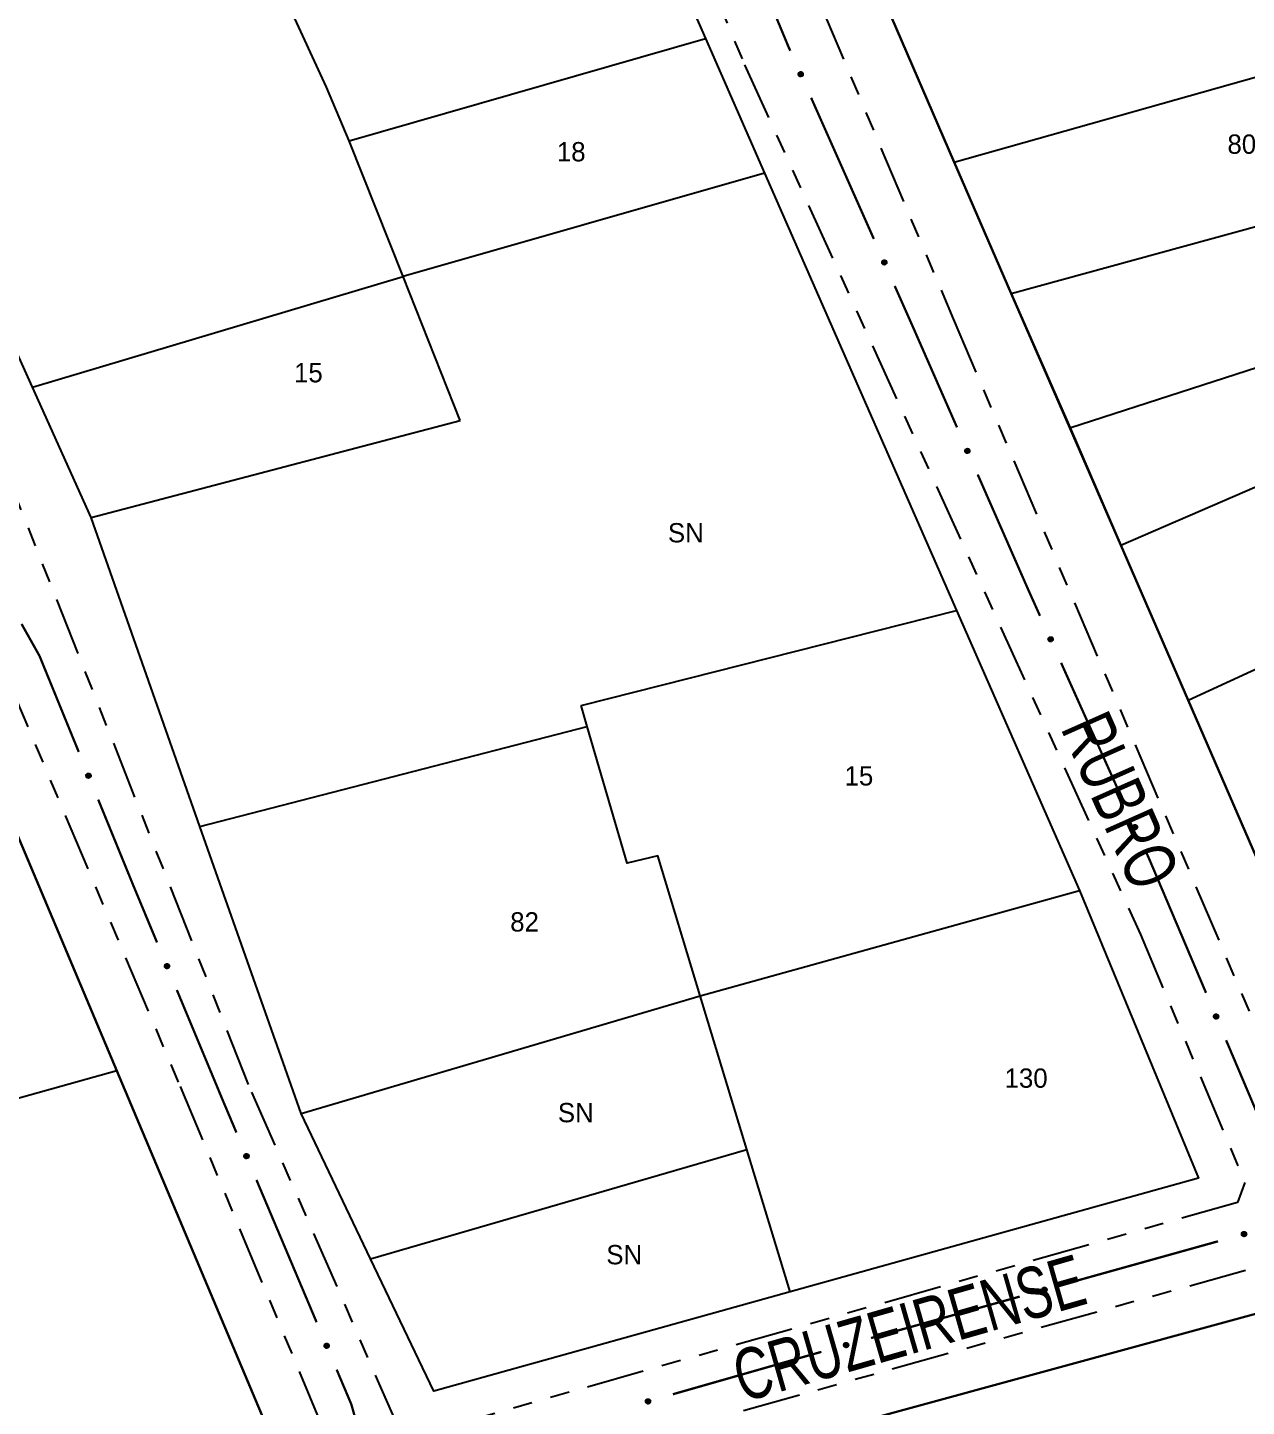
# Model space of a CAD drawing. Extents: x 204614 to 205597, y 4873311 to 4874446.
# Drawn here: x 205042.9 to 205137.6, y 4874059.8 to 4874166.9 of the extents above; entities that cross this region are included whole.
import ezdxf
from ezdxf.enums import TextEntityAlignment as Align

# ---------------------------------------------------------------- set-up
doc = ezdxf.new("R2010")
doc.units = 0
doc.header["$LTSCALE"] = 1.5
doc.header["$MEASUREMENT"] = 0
doc.linetypes.add('TRACO_25', pattern=[8, 3, -1, 1, -1, 1, -1])
for name, color, linetype in [('CD_MALHA_LOTES', 7, 'CONTINUOUS'), ('RU-QUADRA', 210, 'CONTINUOUS'), ('SV-EIXO-RUA-N-PAV', 6, 'CONTINUOUS'), ('SV-RUA-NAO-PAV', 7, 'CONTINUOUS'), ('SV-TXT-RUA-N-PAV', 7, 'CONTINUOUS'), ('Th_NmrPort', 1, 'CONTINUOUS')]:
    doc.layers.add(name, color=color, linetype=linetype)
doc.styles.add('ARIAL', font='ARIAL.SHX')

msp = doc.modelspace()

# ---------------------------------------------------------------- linework, layer by layer
at = {"layer": 'CD_MALHA_LOTES', "linetype": 'Continuous', "flags": 128}
for points in [[(205085.748732, 4874188.368844), (205095.529117, 4874166.016248)], [(205067.854356, 4874158.067489), (205066.095, 4874162.238867), (205057.627632, 4874180.627803)], [(205043.234391, 4874138.93095), (205025.005512, 4874179.406781)], [(205114.874104, 4874156.424157), (205109.544562, 4874168.684069)], [(205067.854356, 4874158.067489), (205095.529117, 4874166.016248)], [(205095.529117, 4874166.016248), (205100.118685, 4874155.570338)], [(205114.874104, 4874156.424157), (205142.763674, 4874164.28116)], [(205072.042142, 4874147.529147), (205067.854356, 4874158.067489)], [(205119.305182, 4874146.231046), (205114.874104, 4874156.424157)], [(205100.118685, 4874155.570338), (205072.042142, 4874147.529147)], [(205100.118685, 4874155.570338), (205115.051323, 4874121.586908)], [(205119.305182, 4874146.231046), (205148.226317, 4874154.154925)], [(205043.234391, 4874138.93095), (205072.042142, 4874147.529147)], [(205076.480879, 4874136.359299), (205072.042142, 4874147.529147)], [(205123.857544, 4874135.773091), (205119.305182, 4874146.231046)], [(205123.857544, 4874135.773091), (205152.223381, 4874144.943295)], [(205047.792016, 4874128.811092), (205043.234391, 4874138.93095)], [(205127.813073, 4874126.659761), (205154.98598, 4874138.420037)], [(205047.792016, 4874128.811092), (205076.480879, 4874136.359299)], [(205127.813073, 4874126.659761), (205123.857544, 4874135.773091)], [(205056.247355, 4874104.827342), (205047.792016, 4874128.811092)], [(205133.047647, 4874114.618311), (205127.813073, 4874126.659761)], [(205133.047647, 4874114.618311), (205159.843254, 4874126.950678)], [(205085.873573, 4874114.225459), (205115.051323, 4874121.586908)], [(205115.051323, 4874121.586908), (205124.607793, 4874099.838463)], [(205197.113749, 4874118.806374), (205206.367005, 4874096.248093), (205147.536111, 4874081.289504), (205133.047647, 4874114.618311)], [(205038.118615, 4874113.48285), (205049.788297, 4874085.844422)], [(205086.351573, 4874112.586601), (205085.873573, 4874114.225459)], [(205056.247355, 4874104.827342), (205086.351573, 4874112.586601)], [(205095.131417, 4874091.663012), (205091.832683, 4874102.534251), (205089.449039, 4874101.966717), (205086.351573, 4874112.586601)], [(205064.10863, 4874082.528664), (205056.247355, 4874104.827342)], [(205095.131417, 4874091.663012), (205124.607793, 4874099.838463)], [(205124.607793, 4874099.838463), (205133.858604, 4874077.505985)], [(205064.10863, 4874082.528664), (205095.131417, 4874091.663012)], [(205098.75086, 4874079.734848), (205095.131417, 4874091.663012)], [(205049.788297, 4874085.844422), (205017.082286, 4874076.706677)], [(205049.788297, 4874085.844422), (205061.485, 4874058.142)], [(205069.515007, 4874071.240624), (205064.10863, 4874082.528664)], [(205069.515007, 4874071.240624), (205098.75086, 4874079.734848)], [(205102.109058, 4874068.666451), (205098.75086, 4874079.734848)], [(205133.858604, 4874077.505985), (205102.109058, 4874068.666451)], [(205102.109058, 4874068.666451), (205074.437755, 4874060.962358), (205069.515007, 4874071.240624)], [(205108.385432, 4874058.815806), (205138.668342, 4874067.073514)]]:
    msp.add_lwpolyline(points, dxfattribs=at)
at = {"layer": 'RU-QUADRA', "linetype": 'Continuous', "flags": 128}
for points in [[(205085.71473, 4874188.353905), (205095.529117, 4874166.016248), (205100.118685, 4874155.570338), (205115.051323, 4874121.586908), (205124.607793, 4874099.838463), (205133.858604, 4874077.505985), (205102.109058, 4874068.666451), (205074.437755, 4874060.962358), (205069.515007, 4874071.240624), (205064.10863, 4874082.528664), (205056.247355, 4874104.827342), (205047.792016, 4874128.811092), (205043.234391, 4874138.93095), (205025.005512, 4874179.406781)], [(205109.544562, 4874168.684069), (205114.874104, 4874156.424157), (205119.305182, 4874146.231046), (205123.87307, 4874135.77984), (205127.813073, 4874126.659761), (205133.047647, 4874114.618311), (205147.536111, 4874081.289504), (205206.367005, 4874096.248093), (205197.113749, 4874118.806374), (205192.78125, 4874129.368464), (205188.289292, 4874140.319297), (205183.426308, 4874152.174642), (205179.133505, 4874162.639959), (205177.179573, 4874162.103541), (205172.911932, 4874172.831809)]]:
    msp.add_lwpolyline(points, dxfattribs=at)
for points in [[(205061.485, 4874058.142), (205049.788297, 4874085.844422), (205038.118615, 4874113.48285), (205005.197114, 4874104.462255), (204993.899375, 4874101.366639), (204971.616954, 4874095.261186), (204959.967824, 4874092.069288), (204923.069778, 4874081.959107), (204938.3032, 4874052.380182), (204949.828617, 4874029.577164), (204951.256573, 4874027.37686), (204952.984492, 4874026.85173), (204983.495705, 4874035.650805), (204994.994018, 4874038.966783), (205006.637683, 4874042.324679)], [(205128.315522, 4873941.534961), (205157.484357, 4873949.460591), (205186.278143, 4873957.284313), (205172.034087, 4873990.131407), (205167.279547, 4874001.095475), (205157.783302, 4874022.994016), (205148.14284, 4874045.225124), (205138.668342, 4874067.073514), (205108.385432, 4874058.815806), (205079.078278, 4874050.824174), (205088.844708, 4874029.146164), (205098.609876, 4874007.470956), (205103.604557, 4873996.384536), (205108.695285, 4873985.084926), (205113.652506, 4873974.081655), (205118.534239, 4873963.245938), (205123.243177, 4873952.793768)]]:
    msp.add_lwpolyline(points, close=True, dxfattribs=at)
at = {"layer": 'SV-EIXO-RUA-N-PAV', "const_width": 0.18}
for points in [[(205097.505083, 4874176.153712), (205101.732717, 4874165.99856)], [(205101.732717, 4874165.99856), (205102.001245, 4874165.353532)], [(205102.001245, 4874165.353532), (205102.123618, 4874165.078192)], [(205103.748172, 4874161.422945), (205108.621834, 4874150.457207)], [(205110.246388, 4874146.801961), (205111.464803, 4874144.060526)], [(205111.464803, 4874144.060526), (205111.580029, 4874143.801267)], [(205111.580029, 4874143.801267), (205115.083891, 4874135.82025)], [(205116.691851, 4874132.157673), (205120.309761, 4874123.916877)], [(205120.309761, 4874123.916877), (205120.618075, 4874123.214607)], [(205120.618075, 4874123.214607), (205121.533341, 4874121.177767)], [(205042.391497, 4874120.547938), (205043.325312, 4874118.887822)], [(205043.325312, 4874118.887822), (205043.784833, 4874118.070897)], [(205043.784833, 4874118.070897), (205046.835109, 4874110.607453)], [(205123.172843, 4874117.529201), (205128.091352, 4874106.583504)], [(205048.348387, 4874106.904753), (205050.996623, 4874100.425027)], [(205129.730854, 4874102.934939), (205130.042363, 4874102.241704)], [(205130.042363, 4874102.241704), (205134.434172, 4874091.895235)], [(205050.996623, 4874100.425027), (205051.061141, 4874100.267164)], [(205051.061141, 4874100.267164), (205052.918626, 4874095.809199)], [(205054.457088, 4874092.116891), (205057.918626, 4874083.809199)], [(205135.997095, 4874088.213214), (205138.341479, 4874082.690184)], [(205057.918626, 4874083.809199), (205058.027819, 4874083.547137)], [(205058.027819, 4874083.547137), (205059.085852, 4874081.045585)], [(205060.644018, 4874077.36155), (205065.318516, 4874066.309442)], [(205123.809522, 4874069.372704), (205135.368868, 4874072.594739)], [(205108.39706, 4874065.076656), (205119.956406, 4874068.298692)], [(205103.702064, 4874063.76798), (205104.543945, 4874064.002644)], [(205093.003657, 4874060.713059), (205103.580882, 4874063.733377)], [(205103.580882, 4874063.733377), (205103.702064, 4874063.76798)], [(205066.876682, 4874062.625407), (205067.655764, 4874060.783389)], [(205067.655764, 4874060.783389), (205068.013391, 4874059.937839)], [(205068.013391, 4874059.937839), (205068.860062, 4874056.974489)]]:
    msp.add_lwpolyline(points, dxfattribs=at)
at = {"layer": 'SV-EIXO-RUA-N-PAV'}
for points in [[(205102.978134, 4874163.426573), (205103.024027, 4874163.409665), (205103.060012, 4874163.385748), (205103.084283, 4874163.357162), (205103.099145, 4874163.326309), (205103.110794, 4874163.293032), (205103.115137, 4874163.256891), (205103.111071, 4874163.21571), (205103.094433, 4874163.169555), (205103.06751, 4874163.134302), (205103.040758, 4874163.109007), (205103.009478, 4874163.091657), (205102.976961, 4874163.080883), (205102.939271, 4874163.077613), (205102.897579, 4874163.082141), (205102.851572, 4874163.099994), (205102.816454, 4874163.123683), (205102.793704, 4874163.15195), (205102.776461, 4874163.183507), (205102.764975, 4874163.217622), (205102.760917, 4874163.253124), (205102.765551, 4874163.295093), (205102.783774, 4874163.340268), (205102.807002, 4874163.375563), (205102.834941, 4874163.398705), (205102.866391, 4874163.414981), (205102.899625, 4874163.427071), (205102.935774, 4874163.432949), (205102.978134, 4874163.426573)], [(205109.47635, 4874148.805589), (205109.522242, 4874148.78868), (205109.558227, 4874148.764764), (205109.582499, 4874148.736177), (205109.59736, 4874148.705324), (205109.60901, 4874148.672047), (205109.613352, 4874148.635906), (205109.609287, 4874148.594726), (205109.592648, 4874148.54857), (205109.565725, 4874148.513317), (205109.538973, 4874148.488022), (205109.507693, 4874148.470673), (205109.475177, 4874148.459898), (205109.437486, 4874148.456628), (205109.395794, 4874148.461156), (205109.349788, 4874148.47901), (205109.31467, 4874148.502699), (205109.291919, 4874148.530965), (205109.274676, 4874148.562522), (205109.263191, 4874148.596637), (205109.259132, 4874148.632139), (205109.263766, 4874148.674108), (205109.28199, 4874148.719283), (205109.305217, 4874148.754579), (205109.333156, 4874148.77772), (205109.364607, 4874148.793996), (205109.397841, 4874148.806086), (205109.433989, 4874148.811964), (205109.47635, 4874148.805589)], [(205115.930907, 4874134.164773), (205115.976723, 4874134.147657), (205116.012599, 4874134.123577), (205116.036741, 4874134.094881), (205116.051462, 4874134.063961), (205116.06296, 4874134.030631), (205116.067139, 4874133.994471), (205116.062887, 4874133.953309), (205116.046039, 4874133.90723), (205116.018957, 4874133.872099), (205115.99209, 4874133.846926), (205115.960732, 4874133.829718), (205115.928167, 4874133.819091), (205115.890462, 4874133.815993), (205115.848791, 4874133.820709), (205115.802866, 4874133.838771), (205115.767856, 4874133.862619), (205115.745233, 4874133.890989), (205115.728134, 4874133.922623), (205115.716803, 4874133.956791), (205115.712906, 4874133.99231), (205115.71773, 4874134.034258), (205115.736158, 4874134.07935), (205115.759545, 4874134.11454), (205115.787589, 4874134.137555), (205115.819113, 4874134.153688), (205115.852402, 4874134.165627), (205115.888576, 4874134.17134), (205115.930907, 4874134.164773)], [(205122.39461, 4874119.52966), (205122.440571, 4874119.51294), (205122.476654, 4874119.489171), (205122.501042, 4874119.460684), (205122.51603, 4874119.429892), (205122.527815, 4874119.396663), (205122.532306, 4874119.36054), (205122.528409, 4874119.319343), (205122.51196, 4874119.27312), (205122.485181, 4874119.237757), (205122.458533, 4874119.212352), (205122.427324, 4874119.194875), (205122.394852, 4874119.183967), (205122.357175, 4874119.180544), (205122.315465, 4874119.1849), (205122.269386, 4874119.202566), (205122.234171, 4874119.226111), (205122.211305, 4874119.254284), (205122.193933, 4874119.28577), (205122.182308, 4874119.319838), (205122.178105, 4874119.355323), (205122.182567, 4874119.397311), (205122.200605, 4874119.44256), (205122.223687, 4874119.47795), (205122.251532, 4874119.501206), (205122.282915, 4874119.517611), (205122.3161, 4874119.529836), (205122.352224, 4874119.535862), (205122.39461, 4874119.52966)], [(205047.63929, 4874108.93075), (205047.68465, 4874108.912461), (205047.719895, 4874108.887468), (205047.743292, 4874108.858161), (205047.757214, 4874108.826872), (205047.767851, 4874108.793258), (205047.771099, 4874108.757002), (205047.76579, 4874108.715963), (205047.747763, 4874108.670332), (205047.719787, 4874108.63591), (205047.692282, 4874108.611435), (205047.660492, 4874108.595039), (205047.627664, 4874108.585253), (205047.589892, 4874108.583125), (205047.548356, 4874108.588911), (205047.50291, 4874108.608148), (205047.468525, 4874108.632888), (205047.446639, 4874108.661829), (205047.430359, 4874108.693893), (205047.41991, 4874108.72834), (205047.416927, 4874108.763948), (205047.422828, 4874108.805758), (205047.442409, 4874108.850361), (205047.466693, 4874108.884938), (205047.495319, 4874108.907225), (205047.527248, 4874108.922542), (205047.560832, 4874108.933621), (205047.597142, 4874108.938403), (205047.63929, 4874108.93075)], [(205128.952621, 4874104.935398), (205128.998582, 4874104.918677), (205129.034665, 4874104.894908), (205129.059053, 4874104.866422), (205129.074041, 4874104.83563), (205129.085826, 4874104.802401), (205129.090317, 4874104.766277), (205129.08642, 4874104.725081), (205129.069971, 4874104.678857), (205129.043192, 4874104.643495), (205129.016544, 4874104.61809), (205128.985335, 4874104.600613), (205128.952863, 4874104.589705), (205128.915186, 4874104.586281), (205128.873476, 4874104.590638), (205128.827397, 4874104.608304), (205128.792182, 4874104.631849), (205128.769316, 4874104.660021), (205128.751944, 4874104.691508), (205128.740319, 4874104.725576), (205128.736116, 4874104.761061), (205128.740578, 4874104.803049), (205128.758616, 4874104.848298), (205128.781698, 4874104.883688), (205128.809543, 4874104.906944), (205128.840926, 4874104.923348), (205128.874111, 4874104.935574), (205128.910235, 4874104.9416), (205128.952621, 4874104.935398)], [(205053.734208, 4874094.138012), (205053.779692, 4874094.120033), (205053.815106, 4874094.09528), (205053.838702, 4874094.066133), (205053.852836, 4874094.03494), (205053.863702, 4874094.001399), (205053.867197, 4874093.965166), (205053.862168, 4874093.924092), (205053.844452, 4874093.878339), (205053.816711, 4874093.843727), (205053.789373, 4874093.819065), (205053.757696, 4874093.802454), (205053.724936, 4874093.792444), (205053.687179, 4874093.790058), (205053.645604, 4874093.795561), (205053.600029, 4874093.814488), (205053.565476, 4874093.838994), (205053.543393, 4874093.867785), (205053.526895, 4874093.899738), (205053.516212, 4874093.934113), (205053.512986, 4874093.9697), (205053.518602, 4874094.011549), (205053.537879, 4874094.056284), (205053.561927, 4874094.091026), (205053.590401, 4874094.113507), (205053.622224, 4874094.129041), (205053.655732, 4874094.140349), (205053.692009, 4874094.145378), (205053.734208, 4874094.138012)], [(205135.260823, 4874090.229495), (205135.306425, 4874090.211818), (205135.342003, 4874090.1873), (205135.365791, 4874090.15831), (205135.380133, 4874090.127212), (205135.391221, 4874090.093744), (205135.394956, 4874090.057535), (205135.390199, 4874090.016428), (205135.372788, 4874089.970559), (205135.345277, 4874089.935763), (205135.318103, 4874089.910921), (205135.286536, 4874089.8941), (205135.253843, 4874089.883872), (205135.216103, 4874089.881237), (205135.174493, 4874089.886464), (205135.128793, 4874089.905088), (205135.094078, 4874089.929364), (205135.071805, 4874089.958008), (205135.055095, 4874089.98985), (205135.044184, 4874090.024154), (205135.040723, 4874090.059719), (205135.046061, 4874090.101604), (205135.065041, 4874090.146467), (205135.088858, 4874090.181367), (205135.117182, 4874090.204036), (205135.148901, 4874090.219781), (205135.182334, 4874090.231311), (205135.218576, 4874090.236581), (205135.260823, 4874090.229495)], [(205059.910351, 4874079.378779), (205059.95593, 4874079.361043), (205059.991476, 4874079.33648), (205060.015227, 4874079.307459), (205060.029528, 4874079.276342), (205060.040573, 4874079.24286), (205060.044261, 4874079.206646), (205060.039452, 4874079.165546), (205060.021981, 4874079.119699), (205059.994425, 4874079.084939), (205059.967219, 4874079.060132), (205059.935631, 4874079.043351), (205059.902925, 4874079.033166), (205059.865181, 4874079.030579), (205059.823578, 4874079.03586), (205059.777902, 4874079.054543), (205059.743218, 4874079.078864), (205059.720982, 4874079.107537), (205059.704313, 4874079.139401), (205059.693447, 4874079.173718), (205059.690031, 4874079.209288), (205059.695424, 4874079.251166), (205059.714462, 4874079.296004), (205059.738323, 4874079.330873), (205059.766677, 4874079.353506), (205059.798416, 4874079.36921), (205059.831864, 4874079.380697), (205059.868113, 4874079.38592), (205059.910351, 4874079.378779)], [(205137.228417, 4874073.232123), (205137.25322, 4874073.274276), (205137.283156, 4874073.305433), (205137.315604, 4874073.324233), (205137.348608, 4874073.333369), (205137.383427, 4874073.338913), (205137.419764, 4874073.336757), (205137.459565, 4874073.325431), (205137.502024, 4874073.300847), (205137.531926, 4874073.268083), (205137.552059, 4874073.237257), (205137.563567, 4874073.20339), (205137.568386, 4874073.169476), (205137.564898, 4874073.131805), (205137.553027, 4874073.091583), (205137.527274, 4874073.049486), (205137.497716, 4874073.019142), (205137.465853, 4874073.001783), (205137.431732, 4874072.990429), (205137.396118, 4874072.985195), (205137.36046, 4874072.987516), (205137.319985, 4874072.999542), (205137.278772, 4874073.025511), (205137.248171, 4874073.054646), (205137.230369, 4874073.086257), (205137.219947, 4874073.120101), (205137.213962, 4874073.154955), (205137.214608, 4874073.191573), (205137.228417, 4874073.232123)], [(205121.715003, 4874068.903157), (205121.738424, 4874068.946093), (205121.767334, 4874068.978204), (205121.799155, 4874068.998047), (205121.831846, 4874069.008249), (205121.866466, 4874069.01492), (205121.902854, 4874069.013944), (205121.943001, 4874069.003916), (205121.986236, 4874068.980723), (205122.017185, 4874068.948946), (205122.038307, 4874068.91879), (205122.050909, 4874068.885314), (205122.056825, 4874068.851574), (205122.054562, 4874068.813809), (205122.044002, 4874068.773223), (205122.019628, 4874068.730313), (205121.99107, 4874068.699026), (205121.959788, 4874068.680642), (205121.926053, 4874068.668187), (205121.890627, 4874068.6618), (205121.854913, 4874068.662964), (205121.814069, 4874068.67367), (205121.772035, 4874068.698288), (205121.740505, 4874068.726415), (205121.721686, 4874068.757431), (205121.710172, 4874068.790919), (205121.703059, 4874068.825561), (205121.702517, 4874068.86218), (205121.715003, 4874068.903157)], [(205066.143014, 4874064.642637), (205066.188593, 4874064.624901), (205066.22414, 4874064.600337), (205066.247891, 4874064.571317), (205066.262192, 4874064.5402), (205066.273237, 4874064.506717), (205066.276925, 4874064.470503), (205066.272115, 4874064.429403), (205066.254645, 4874064.383556), (205066.227088, 4874064.348796), (205066.199883, 4874064.323989), (205066.168294, 4874064.307208), (205066.135588, 4874064.297024), (205066.097845, 4874064.294436), (205066.056241, 4874064.299717), (205066.010565, 4874064.318401), (205065.975882, 4874064.342721), (205065.953646, 4874064.371394), (205065.936977, 4874064.403258), (205065.92611, 4874064.437576), (205065.922695, 4874064.473145), (205065.928088, 4874064.515023), (205065.947125, 4874064.559861), (205065.970987, 4874064.594731), (205065.99934, 4874064.617363), (205066.03108, 4874064.633068), (205066.064527, 4874064.644554), (205066.100776, 4874064.649777), (205066.143014, 4874064.642637)], [(205106.302541, 4874064.60711), (205106.325963, 4874064.650045), (205106.354872, 4874064.682157), (205106.386693, 4874064.701999), (205106.419384, 4874064.712202), (205106.454004, 4874064.718872), (205106.490392, 4874064.717897), (205106.530539, 4874064.707868), (205106.573774, 4874064.684675), (205106.604723, 4874064.652898), (205106.625846, 4874064.622742), (205106.638447, 4874064.589266), (205106.644363, 4874064.555526), (205106.6421, 4874064.517762), (205106.63154, 4874064.477176), (205106.607166, 4874064.434266), (205106.578608, 4874064.402979), (205106.547326, 4874064.384594), (205106.513591, 4874064.372139), (205106.478165, 4874064.365753), (205106.442451, 4874064.366916), (205106.401607, 4874064.377622), (205106.359573, 4874064.40224), (205106.328043, 4874064.430367), (205106.309224, 4874064.461383), (205106.29771, 4874064.494871), (205106.290597, 4874064.529514), (205106.290055, 4874064.566133), (205106.302541, 4874064.60711)], [(205090.912141, 4874060.230309), (205090.935292, 4874060.273392), (205090.963998, 4874060.305685), (205090.995693, 4874060.325728), (205091.028319, 4874060.336136), (205091.062897, 4874060.343025), (205091.09929, 4874060.342279), (205091.1395, 4874060.332504), (205091.18288, 4874060.309584), (205091.214029, 4874060.278003), (205091.235341, 4874060.247981), (205091.248153, 4874060.214585), (205091.254283, 4874060.180883), (205091.252258, 4874060.143105), (205091.241954, 4874060.102453), (205091.217851, 4874060.05939), (205091.189491, 4874060.027924), (205091.158325, 4874060.009342), (205091.12467, 4874059.996675), (205091.089285, 4874059.990065), (205091.053564, 4874059.991003), (205091.012653, 4874060.001451), (205090.970465, 4874060.025803), (205090.938758, 4874060.053731), (205090.919744, 4874060.084628), (205090.908019, 4874060.118042), (205090.900687, 4874060.152639), (205090.899914, 4874060.189254), (205090.912141, 4874060.230309)]]:
    msp.add_lwpolyline(points, close=True, dxfattribs=at)
for points in [[(205102.760917, 4874163.253124), (205102.851572, 4874163.099994)], [(205102.764975, 4874163.217622), (205102.816454, 4874163.123683)], [(205102.76529, 4874163.231665), (205102.83096, 4874163.117503)], [(205102.765551, 4874163.295093), (205102.897579, 4874163.082141)], [(205102.767645, 4874163.270043), (205102.871, 4874163.097968)], [(205102.77762, 4874163.314793), (205102.916721, 4874163.082451)], [(205102.783774, 4874163.340268), (205102.939271, 4874163.077613)], [(205102.795354, 4874163.355526), (205102.955236, 4874163.083144)], [(205102.807002, 4874163.375563), (205102.976961, 4874163.080883)], [(205102.821678, 4874163.383651), (205102.991536, 4874163.088824)], [(205102.834941, 4874163.398705), (205103.009478, 4874163.091657)], [(205102.851327, 4874163.404294), (205103.022016, 4874163.100878)], [(205102.866391, 4874163.414981), (205103.040758, 4874163.109007)], [(205102.885548, 4874163.41801), (205103.053743, 4874163.126924)], [(205102.899625, 4874163.427071), (205103.06751, 4874163.134302)], [(205102.919492, 4874163.42563), (205103.079512, 4874163.156296)], [(205102.935774, 4874163.432949), (205103.094433, 4874163.169555)], [(205102.955652, 4874163.428262), (205103.099602, 4874163.195089)], [(205102.978134, 4874163.426573), (205103.111071, 4874163.21571)], [(205103.002758, 4874163.416347), (205103.109716, 4874163.242888)], [(205103.024027, 4874163.409665), (205103.115137, 4874163.256891)], [(205103.044599, 4874163.39612), (205103.108469, 4874163.28265)], [(205103.060012, 4874163.385748), (205103.110794, 4874163.293032)], [(205109.259132, 4874148.632139), (205109.349788, 4874148.47901)], [(205109.263191, 4874148.596637), (205109.31467, 4874148.502699)], [(205109.263505, 4874148.61068), (205109.329176, 4874148.496518)], [(205109.263766, 4874148.674108), (205109.395794, 4874148.461156)], [(205109.26586, 4874148.649058), (205109.369216, 4874148.476983)], [(205109.275836, 4874148.693808), (205109.414936, 4874148.461466)], [(205109.28199, 4874148.719283), (205109.437486, 4874148.456628)], [(205109.29357, 4874148.734541), (205109.453452, 4874148.462159)], [(205109.305217, 4874148.754579), (205109.475177, 4874148.459898)], [(205109.319893, 4874148.762666), (205109.489751, 4874148.467839)], [(205109.333156, 4874148.77772), (205109.507693, 4874148.470673)], [(205109.349542, 4874148.783309), (205109.520231, 4874148.479893)], [(205109.364607, 4874148.793996), (205109.538973, 4874148.488022)], [(205109.383763, 4874148.797025), (205109.551958, 4874148.50594)], [(205109.397841, 4874148.806086), (205109.565725, 4874148.513317)], [(205109.417707, 4874148.804645), (205109.577728, 4874148.535311)], [(205109.433989, 4874148.811964), (205109.592648, 4874148.54857)], [(205109.453868, 4874148.807278), (205109.597817, 4874148.574104)], [(205109.47635, 4874148.805589), (205109.609287, 4874148.594726)], [(205109.500973, 4874148.795363), (205109.607931, 4874148.621903)], [(205109.522242, 4874148.78868), (205109.613352, 4874148.635906)], [(205109.542814, 4874148.775135), (205109.606684, 4874148.661666)], [(205109.558227, 4874148.764764), (205109.60901, 4874148.672047)], [(205115.712906, 4874133.99231), (205115.802866, 4874133.838771)], [(205115.716803, 4874133.956791), (205115.767856, 4874133.862619)], [(205115.717181, 4874133.970832), (205115.782333, 4874133.856373)], [(205115.71773, 4874134.034258), (205115.848791, 4874133.820709)], [(205115.71971, 4874134.009198), (205115.822284, 4874133.836657)], [(205115.729888, 4874134.053903), (205115.867934, 4874133.820933)], [(205115.736158, 4874134.07935), (205115.890462, 4874133.815993)], [(205115.747807, 4874134.094555), (205115.906452, 4874133.821451)], [(205115.759545, 4874134.11454), (205115.928167, 4874133.819091)], [(205115.774258, 4874134.12256), (205115.942777, 4874133.826966)], [(205115.787589, 4874134.137555), (205115.960732, 4874133.829718)], [(205115.804, 4874134.143069), (205115.973311, 4874133.838882)], [(205115.819113, 4874134.153688), (205115.99209, 4874133.846926)], [(205115.838283, 4874134.15663), (205116.005156, 4874133.864784)], [(205115.852402, 4874134.165627), (205116.018957, 4874133.872099)], [(205115.872261, 4874134.164096), (205116.031059, 4874133.894039)], [(205115.888576, 4874134.17134), (205116.046039, 4874133.90723)], [(205115.908433, 4874134.166564), (205116.051324, 4874133.93274)], [(205115.930907, 4874134.164773), (205116.062887, 4874133.953309)], [(205115.955484, 4874134.154436), (205116.061654, 4874133.980492)], [(205115.976723, 4874134.147657), (205116.067139, 4874133.994471)], [(205115.997233, 4874134.134018), (205116.060588, 4874134.02026)], [(205116.012599, 4874134.123577), (205116.06296, 4874134.030631)], [(205122.178105, 4874119.355323), (205122.269386, 4874119.202566)], [(205122.182308, 4874119.319838), (205122.234171, 4874119.226111)], [(205122.182565, 4874119.333882), (205122.248703, 4874119.21999)], [(205122.182567, 4874119.397311), (205122.315465, 4874119.1849)], [(205122.184763, 4874119.372269), (205122.288822, 4874119.200619)], [(205122.194555, 4874119.41706), (205122.334605, 4874119.185289)], [(205122.200605, 4874119.44256), (205122.357175, 4874119.180544)], [(205122.212122, 4874119.457865), (205122.373118, 4874119.18614)], [(205122.223687, 4874119.47795), (205122.394852, 4874119.183967)], [(205122.238331, 4874119.486097), (205122.409394, 4874119.191969)], [(205122.251532, 4874119.501206), (205122.427324, 4874119.194875)], [(205122.267895, 4874119.506862), (205122.439824, 4874119.204147)], [(205122.282915, 4874119.517611), (205122.458533, 4874119.212352)], [(205122.302059, 4874119.520718), (205122.471445, 4874119.230323)], [(205122.3161, 4874119.529836), (205122.485181, 4874119.237757)], [(205122.335972, 4874119.528477), (205122.497094, 4874119.2598)], [(205122.352224, 4874119.535862), (205122.51196, 4874119.27312)], [(205122.372121, 4874119.531257), (205122.517024, 4874119.298675)], [(205122.39461, 4874119.52966), (205122.528409, 4874119.319343)], [(205122.419275, 4874119.519535), (205122.526942, 4874119.346514)], [(205122.440571, 4874119.51294), (205122.532306, 4874119.36054)], [(205122.461199, 4874119.499479), (205122.525532, 4874119.386272)], [(205122.476654, 4874119.489171), (205122.527815, 4874119.396663)], [(205047.466693, 4874108.884938), (205047.627664, 4874108.585253)], [(205047.481607, 4874108.892578), (205047.642472, 4874108.59275)], [(205047.495319, 4874108.907225), (205047.660492, 4874108.595039)], [(205047.511867, 4874108.912315), (205047.673303, 4874108.603876)], [(205047.527248, 4874108.922542), (205047.692282, 4874108.611435)], [(205047.546487, 4874108.92499), (205047.705803, 4874108.628952)], [(205047.560832, 4874108.933621), (205047.719787, 4874108.63591)], [(205047.580646, 4874108.93158), (205047.732449, 4874108.657531)], [(205047.597142, 4874108.938403), (205047.747763, 4874108.670332)], [(205047.616869, 4874108.933118), (205047.753702, 4874108.695698)], [(205047.63929, 4874108.93075), (205047.76579, 4874108.715963)], [(205047.663593, 4874108.919784), (205047.765257, 4874108.743169)], [(205047.68465, 4874108.912461), (205047.771099, 4874108.757002)], [(205047.704803, 4874108.8983), (205047.765213, 4874108.782952)], [(205047.719895, 4874108.887468), (205047.767851, 4874108.793258)], [(205047.416927, 4874108.763948), (205047.50291, 4874108.608148)], [(205047.41991, 4874108.72834), (205047.468525, 4874108.632888)], [(205047.420649, 4874108.742367), (205047.482837, 4874108.626272)], [(205047.422828, 4874108.805758), (205047.548356, 4874108.588911)], [(205047.424163, 4874108.780656), (205047.522268, 4874108.605535)], [(205047.435487, 4874108.825084), (205047.567498, 4874108.588642)], [(205047.442409, 4874108.850361), (205047.589892, 4874108.583125)], [(205047.454445, 4874108.865262), (205047.606018, 4874108.58817)], [(205128.736116, 4874104.761061), (205128.827397, 4874104.608304)], [(205128.740319, 4874104.725576), (205128.792182, 4874104.631849)], [(205128.740576, 4874104.73962), (205128.806714, 4874104.625728)], [(205128.740578, 4874104.803049), (205128.873476, 4874104.590638)], [(205128.742774, 4874104.778007), (205128.846833, 4874104.606357)], [(205128.752566, 4874104.822798), (205128.892616, 4874104.591027)], [(205128.758616, 4874104.848298), (205128.915186, 4874104.586281)], [(205128.770133, 4874104.863602), (205128.931129, 4874104.591877)], [(205128.781698, 4874104.883688), (205128.952863, 4874104.589705)], [(205128.796342, 4874104.891835), (205128.967405, 4874104.597706)], [(205128.809543, 4874104.906944), (205128.985335, 4874104.600613)], [(205128.825906, 4874104.912599), (205128.997835, 4874104.609884)], [(205128.840926, 4874104.923348), (205129.016544, 4874104.61809)], [(205128.86007, 4874104.926456), (205129.029456, 4874104.636061)], [(205128.874111, 4874104.935574), (205129.043192, 4874104.643495)], [(205128.893983, 4874104.934214), (205129.055105, 4874104.665538)], [(205128.910235, 4874104.9416), (205129.069971, 4874104.678857)], [(205128.930132, 4874104.936995), (205129.075035, 4874104.704413)], [(205128.952621, 4874104.935398), (205129.08642, 4874104.725081)], [(205128.977286, 4874104.925273), (205129.084953, 4874104.752252)], [(205128.998582, 4874104.918677), (205129.090317, 4874104.766277)], [(205129.01921, 4874104.905216), (205129.083543, 4874104.792009)], [(205129.034665, 4874104.894908), (205129.085826, 4874104.802401)], [(205053.512986, 4874093.9697), (205053.600029, 4874093.814488)], [(205053.516212, 4874093.934113), (205053.565476, 4874093.838994)], [(205053.516855, 4874093.948145), (205053.579833, 4874093.832475)], [(205053.518602, 4874094.011549), (205053.645604, 4874093.795561)], [(205053.520109, 4874093.986456), (205053.619404, 4874093.812007)], [(205053.53113, 4874094.030961), (205053.664748, 4874093.795423)], [(205053.537879, 4874094.056284), (205053.687179, 4874093.790058)], [(205053.549813, 4874094.071267), (205053.70327, 4874093.795213)], [(205053.561927, 4874094.091026), (205053.724936, 4874093.792444)], [(205053.576789, 4874094.098767), (205053.739692, 4874093.800042)], [(205053.590401, 4874094.113507), (205053.757696, 4874093.802454)], [(205053.606913, 4874094.11871), (205053.770446, 4874093.811378)], [(205053.622224, 4874094.129041), (205053.789373, 4874093.819065)], [(205053.641446, 4874094.13162), (205053.802775, 4874093.836674)], [(205053.655732, 4874094.140349), (205053.816711, 4874093.843727)], [(205053.675559, 4874094.138443), (205053.829226, 4874093.865434)], [(205053.692009, 4874094.145378), (205053.844452, 4874093.878339)], [(205053.711772, 4874094.140227), (205053.850218, 4874093.903745)], [(205053.734208, 4874094.138012), (205053.862168, 4874093.924092)], [(205053.758585, 4874094.127212), (205053.861449, 4874093.951294)], [(205053.779692, 4874094.120033), (205053.867197, 4874093.965166)], [(205053.799941, 4874094.106009), (205053.861134, 4874093.991075)], [(205053.815106, 4874094.09528), (205053.863702, 4874094.001399)], [(205135.040723, 4874090.059719), (205135.128793, 4874089.905088)], [(205135.044184, 4874090.024154), (205135.094078, 4874089.929364)], [(205135.044734, 4874090.03819), (205135.108478, 4874089.922941)], [(205135.046061, 4874090.101604), (205135.174493, 4874089.886464)], [(205135.047734, 4874090.076522), (205135.148184, 4874089.902736)], [(205135.05846, 4874090.121099), (205135.193637, 4874089.886453)], [(205135.065041, 4874090.146467), (205135.216103, 4874089.881237)], [(205135.076875, 4874090.161528), (205135.23216, 4874089.886498)], [(205135.088858, 4874090.181367), (205135.253843, 4874089.883872)], [(205135.103668, 4874090.189206), (205135.268549, 4874089.891568)], [(205135.117182, 4874090.204036), (205135.286536, 4874089.8941)], [(205135.133659, 4874090.209349), (205135.299227, 4874089.903108)], [(205135.148901, 4874090.219781), (205135.318103, 4874089.910921)], [(205135.168106, 4874090.222488), (205135.331387, 4874089.928618)], [(205135.182334, 4874090.231311), (205135.345277, 4874089.935763)], [(205135.202173, 4874090.229537), (205135.357647, 4874089.957553)], [(205135.218576, 4874090.236581), (205135.372788, 4874089.970559)], [(205135.238373, 4874090.231561), (205135.378385, 4874089.996003)], [(205135.260823, 4874090.229495), (205135.390199, 4874090.016428)], [(205135.285271, 4874090.218857), (205135.3893, 4874090.043625)], [(205135.306425, 4874090.211818), (205135.394956, 4874090.057535)], [(205135.326767, 4874090.197929), (205135.388721, 4874090.083403)], [(205135.342003, 4874090.1873), (205135.391221, 4874090.093744)], [(205059.690031, 4874079.209288), (205059.777902, 4874079.054543)], [(205059.693447, 4874079.173718), (205059.743218, 4874079.078864)], [(205059.694015, 4874079.187753), (205059.75761, 4874079.072422)], [(205059.695424, 4874079.251166), (205059.823578, 4874079.03586)], [(205059.697064, 4874079.226082), (205059.79729, 4874079.052166)], [(205059.707847, 4874079.270645), (205059.842722, 4874079.035824)], [(205059.714462, 4874079.296004), (205059.865181, 4874079.030579)], [(205059.726315, 4874079.31105), (205059.881244, 4874079.03582)], [(205059.738323, 4874079.330873), (205059.902925, 4874079.033166)], [(205059.753143, 4874079.338694), (205059.91764, 4874079.040843)], [(205059.766677, 4874079.353506), (205059.935631, 4874079.043351)], [(205059.783161, 4874079.358797), (205059.948333, 4874079.052343)], [(205059.798416, 4874079.36921), (205059.967219, 4874079.060132)], [(205059.817624, 4874079.371892), (205059.980526, 4874079.077812)], [(205059.831864, 4874079.380697), (205059.994425, 4874079.084939)], [(205059.851701, 4874079.378897), (205060.006823, 4874079.106712)], [(205059.868113, 4874079.38592), (205060.021981, 4874079.119699)], [(205059.887903, 4874079.380875), (205060.027611, 4874079.145136)], [(205059.910351, 4874079.378779), (205060.039452, 4874079.165546)], [(205059.934785, 4874079.36811), (205060.038588, 4874079.192743)], [(205059.95593, 4874079.361043), (205060.044261, 4874079.206646)], [(205059.976253, 4874079.347128), (205060.03806, 4874079.232522)], [(205059.991476, 4874079.33648), (205060.040573, 4874079.24286)], [(205137.213962, 4874073.154955), (205137.531926, 4874073.268083)], [(205137.214608, 4874073.191573), (205137.502024, 4874073.300847)], [(205137.218914, 4874073.174248), (205137.512417, 4874073.283806)], [(205137.219947, 4874073.120101), (205137.552059, 4874073.237257)], [(205137.220374, 4874073.13949), (205137.536737, 4874073.253223)], [(205137.222756, 4874073.2103), (205137.477817, 4874073.310476)], [(205137.227784, 4874073.103375), (205137.556724, 4874073.217368)], [(205137.228417, 4874073.232123), (205137.459565, 4874073.325431)], [(205137.230369, 4874073.086257), (205137.563567, 4874073.20339)], [(205137.242824, 4874073.070527), (205137.563163, 4874073.18523)], [(205137.24286, 4874073.254535), (205137.43258, 4874073.328931)], [(205137.248171, 4874073.054646), (205137.568386, 4874073.169476)], [(205137.25322, 4874073.274276), (205137.419764, 4874073.336757)], [(205137.265818, 4874073.03962), (205137.562296, 4874073.1485)], [(205137.270208, 4874073.292111), (205137.393229, 4874073.334777)], [(205137.278772, 4874073.025511), (205137.564898, 4874073.131805)], [(205137.283156, 4874073.305433), (205137.383427, 4874073.338913)], [(205137.302746, 4874073.014923), (205137.556126, 4874073.110475)], [(205137.319985, 4874072.999542), (205137.553027, 4874073.091583)], [(205137.345008, 4874072.997147), (205137.532724, 4874073.068244)], [(205137.36046, 4874072.987516), (205137.527274, 4874073.049486)], [(205137.382354, 4874072.988002), (205137.506378, 4874073.032318)], [(205137.396118, 4874072.985195), (205137.497716, 4874073.019142)], [(205121.702517, 4874068.86218), (205121.986236, 4874068.980723)], [(205121.703059, 4874068.825561), (205122.017185, 4874068.948946)], [(205121.707382, 4874068.845004), (205121.997177, 4874068.964028)], [(205121.709969, 4874068.810312), (205122.022475, 4874068.93425)], [(205121.710052, 4874068.881162), (205121.961729, 4874068.989561)], [(205121.710172, 4874068.790919), (205122.038307, 4874068.91879)], [(205121.715003, 4874068.903157), (205121.943001, 4874069.003916)], [(205121.718547, 4874068.774457), (205122.043616, 4874068.899063)], [(205121.721686, 4874068.757431), (205122.050909, 4874068.885314)], [(205121.728711, 4874068.926026), (205121.915917, 4874069.006539)], [(205121.734645, 4874068.742114), (205122.051094, 4874068.86715)], [(205121.738424, 4874068.946093), (205121.902854, 4874069.013944)], [(205121.740505, 4874068.726415), (205122.056825, 4874068.851574)], [(205121.754825, 4874068.964469), (205121.876397, 4874069.011105)], [(205121.75863, 4874068.711969), (205122.051419, 4874068.830411)], [(205121.767334, 4874068.978204), (205121.866466, 4874069.01492)], [(205121.772035, 4874068.698288), (205122.054562, 4874068.813809)], [(205121.79634, 4874068.688483), (205122.046487, 4874068.792206)], [(205121.814069, 4874068.67367), (205122.044002, 4874068.773223)], [(205121.839157, 4874068.672087), (205122.024466, 4874068.749238)], [(205121.854913, 4874068.662964), (205122.019628, 4874068.730313)], [(205121.87678, 4874068.664159), (205121.9993, 4874068.712476)], [(205121.890627, 4874068.6618), (205121.99107, 4874068.699026)], [(205065.922695, 4874064.473145), (205066.010565, 4874064.318401)], [(205065.92611, 4874064.437576), (205065.975882, 4874064.342721)], [(205065.926679, 4874064.451611), (205065.990274, 4874064.336279)], [(205065.928088, 4874064.515023), (205066.056241, 4874064.299717)], [(205065.929728, 4874064.489939), (205066.029954, 4874064.316023)], [(205065.940511, 4874064.534502), (205066.075386, 4874064.299681)], [(205065.947125, 4874064.559861), (205066.097845, 4874064.294436)], [(205065.958979, 4874064.574907), (205066.113908, 4874064.299677)], [(205065.970987, 4874064.594731), (205066.135588, 4874064.297024)], [(205065.985807, 4874064.602551), (205066.150304, 4874064.3047)], [(205065.99934, 4874064.617363), (205066.168294, 4874064.307208)], [(205066.015825, 4874064.622655), (205066.180997, 4874064.3162)], [(205066.03108, 4874064.633068), (205066.199883, 4874064.323989)], [(205066.050288, 4874064.635749), (205066.21319, 4874064.341669)], [(205066.064527, 4874064.644554), (205066.227088, 4874064.348796)], [(205066.084364, 4874064.642754), (205066.239487, 4874064.37057)], [(205066.100776, 4874064.649777), (205066.254645, 4874064.383556)], [(205066.120566, 4874064.644732), (205066.260274, 4874064.408993)], [(205066.143014, 4874064.642637), (205066.272115, 4874064.429403)], [(205066.167449, 4874064.631967), (205066.271251, 4874064.456601)], [(205066.188593, 4874064.624901), (205066.276925, 4874064.470503)], [(205066.208917, 4874064.610986), (205066.270724, 4874064.496379)], [(205066.22414, 4874064.600337), (205066.273237, 4874064.506717)], [(205106.290055, 4874064.566133), (205106.573774, 4874064.684675)], [(205106.290597, 4874064.529514), (205106.604723, 4874064.652898)], [(205106.29492, 4874064.548957), (205106.584715, 4874064.66798)], [(205106.297508, 4874064.514265), (205106.610014, 4874064.638202)], [(205106.297591, 4874064.585115), (205106.549267, 4874064.693513)], [(205106.29771, 4874064.494871), (205106.625846, 4874064.622742)], [(205106.302541, 4874064.60711), (205106.530539, 4874064.707868)], [(205106.306086, 4874064.478409), (205106.631154, 4874064.603015)], [(205106.309224, 4874064.461383), (205106.638447, 4874064.589266)], [(205106.316249, 4874064.629979), (205106.503455, 4874064.710491)], [(205106.322183, 4874064.446066), (205106.638633, 4874064.571103)], [(205106.325963, 4874064.650045), (205106.490392, 4874064.717897)], [(205106.328043, 4874064.430367), (205106.644363, 4874064.555526)], [(205106.342364, 4874064.668422), (205106.463936, 4874064.715057)], [(205106.346168, 4874064.415922), (205106.638958, 4874064.534363)], [(205106.354872, 4874064.682157), (205106.454004, 4874064.718872)], [(205106.359573, 4874064.40224), (205106.6421, 4874064.517762)], [(205106.383878, 4874064.392436), (205106.634025, 4874064.496158)], [(205106.401607, 4874064.377622), (205106.63154, 4874064.477176)], [(205106.426695, 4874064.37604), (205106.612005, 4874064.453191)], [(205106.442451, 4874064.366916), (205106.607166, 4874064.434266)], [(205106.464318, 4874064.368112), (205106.586838, 4874064.416428)], [(205106.478165, 4874064.365753), (205106.578608, 4874064.402979)], [(205090.899914, 4874060.189254), (205091.18288, 4874060.309584)], [(205090.900687, 4874060.152639), (205091.214029, 4874060.278003)], [(205090.904888, 4874060.172109), (205091.193926, 4874060.292959)], [(205090.90733, 4874060.208283), (205091.158318, 4874060.318267)], [(205090.907694, 4874060.137434), (205091.219412, 4874060.263341)], [(205090.908019, 4874060.118042), (205091.235341, 4874060.247981)], [(205090.912141, 4874060.230309), (205091.1395, 4874060.332504)], [(205090.916498, 4874060.101633), (205091.240774, 4874060.228288)], [(205090.919744, 4874060.084628), (205091.248153, 4874060.214585)], [(205090.925705, 4874060.253264), (205091.1124, 4874060.334956)], [(205090.9328, 4874060.069393), (205091.248454, 4874060.196423)], [(205090.935292, 4874060.273392), (205091.09929, 4874060.342279)], [(205090.938758, 4874060.053731), (205091.254283, 4874060.180883)], [(205090.951577, 4874060.291871), (205091.072852, 4874060.339273)], [(205090.956974, 4874060.0394), (205091.24901, 4874060.159686)], [(205090.963998, 4874060.305685), (205091.062897, 4874060.343025)], [(205090.970465, 4874060.025803), (205091.252258, 4874060.143105)], [(205090.994831, 4874060.016153), (205091.244319, 4874060.121451)], [(205091.012653, 4874060.001451), (205091.241954, 4874060.102453)], [(205091.037751, 4874060.000027), (205091.22257, 4874060.078345)], [(205091.053564, 4874059.991003), (205091.217851, 4874060.05939)], [(205091.075423, 4874059.992336), (205091.197636, 4874060.041425)], [(205091.089285, 4874059.990065), (205091.189491, 4874060.027924)]]:
    msp.add_lwpolyline(points, dxfattribs=at)
at = {"layer": 'SV-RUA-NAO-PAV', "linetype": 'TRACO_25'}
for points in [[(205137.605576, 4874265.195623, 9.331721), (205109.467024, 4874325.728531, 9.579083), (205106.236106, 4874328.203941, 9.628555), (205104.257741, 4874328.879098, 9.579083), (205101.3532, 4874328.579185, 9.529611), (205045.79422, 4874313.454803, 9.851181), (205044.490316, 4874312.783075, 9.851181), (205043.591322, 4874311.454672, 9.851181), (205043.241087, 4874310.404569, 9.851181), (205043.492073, 4874308.504347, 9.851181), (205043.968751, 4874305.528996, 9.851181), (205065.468606, 4874255.072486, 9.40593), (205090.499982, 4874201.740508, 8.985415), (205114.776307, 4874144.253911, 8.342273), (205140.987332, 4874082.966366, 7.352824), (205142.893426, 4874078.718037, 7.352824), (205144.872681, 4874077.72841, 7.352824), (205210.612216, 4874094.552076, 7.352824), (205211.679772, 4874095.778863, 7.352824), (205188.071653, 4874149.830683, 7.550714), (205158.829444, 4874216.514322, 8.564898)], [(205136.884974, 4874075.607779, 8.119647), (205073.124693, 4874057.511735, 8.119647), (205071.71094, 4874058.077237, 8.119647), (205060.037433, 4874084.778745, 8.614371), (205041.017274, 4874132.834885, 9.059623), (205019.341515, 4874185.316628, 9.059623), (204997.315936, 4874235.398119, 9.504874), (204981.405085, 4874269.35256, 9.826446), (204971.933477, 4874290.4303, 9.875917), (204971.832452, 4874293.230616, 9.875917), (204972.608181, 4874294.880768, 9.875917), (204974.310234, 4874297.030937, 9.875917), (205035.554425, 4874308.454671, 10.024335), (205052.268036, 4874269.699662, 9.653292), (205056.77823, 4874259.973392, 9.356458), (205076.823892, 4874215.592618, 8.861733), (205098.574502, 4874163.985969, 8.540162), (205129.344418, 4874096.427169, 7.600186), (205137.450475, 4874077.162908, 7.600186)], [(205041.110318, 4874116.713018, 9.282248), (205054.70397, 4874084.628949, 8.589635), (205065.629455, 4874058.500586, 8.342273), (205064.878774, 4874056.825431, 8.342273), (205060.572258, 4874055.675481, 8.639107), (205026.120474, 4874045.350759, 9.232777), (204991.218111, 4874034.576006, 9.900654), (204962.29977, 4874025.501194, 9.999599), (204956.816145, 4874025.101376, 10.345905), (204951.958379, 4874025.151583, 10.345905), (204947.074732, 4874027.927095, 10.420115), (204943.04154, 4874033.627897, 10.420115), (204918.172535, 4874079.439545, 10.395378), (204917.882426, 4874082.292882, 10.469586), (204918.452925, 4874083.243714, 10.469586), (205039.969319, 4874117.473684, 10.469586)], [(205140.419357, 4874070.094141, 7.600186), (205159.188783, 4874025.868074, 7.031254), (205187.680111, 4873958.159352, 6.882836), (205188.356814, 4873956.134099, 6.8581), (205187.531129, 4873954.083905, 6.8581), (205162.744079, 4873945.98403, 7.154935), (205133.249457, 4873938.084373, 7.451769), (205126.438653, 4873937.884633, 7.525978), (205123.408325, 4873939.484936, 7.600186), (205120.201088, 4873946.360835, 7.600186), (205096.546871, 4873999.817769, 8.045438), (205078.705474, 4874041.773181, 8.119647), (205074.679822, 4874051.29122, 8.119647), (205075.386699, 4874052.987724, 8.119647), (205138.581478, 4874070.659642, 8.119647)]]:
    msp.add_polyline3d(points, close=True, dxfattribs=at)

# ---------------------------------------------------------------- texts
at = {"layer": 'SV-TXT-RUA-N-PAV', "style": 'ARIAL', "width": 0.7}
for s, rotation, p in [('RUBRO', 294, (205123.100963, 4874112.457694)), ('CRUZEIRENSE', 16, (205098.435996, 4874060.06291))]:
    msp.add_text(s, height=4, rotation=rotation, dxfattribs=at).set_placement(p)
at = {"layer": 'Th_NmrPort', "color": 1}
for s, p in [('80', (205136.098582, 4874157.823328)), ('18', (205083.990301, 4874157.232172)), ('15', (205063.564835, 4874140.066965)), ('SN', (205092.619523, 4874127.633991)), ('15', (205106.346104, 4874108.750505)), ('82', (205080.364758, 4874097.405744)), ('130', (205118.780692, 4874085.270297)), ('SN', (205084.068678, 4874082.590064)), ('SN', (205087.8311, 4874071.555373))]:
    msp.add_text(s, height=1.5, dxfattribs=at).set_placement(p, align=Align.MIDDLE_LEFT)

doc.saveas('drawing.dxf')
